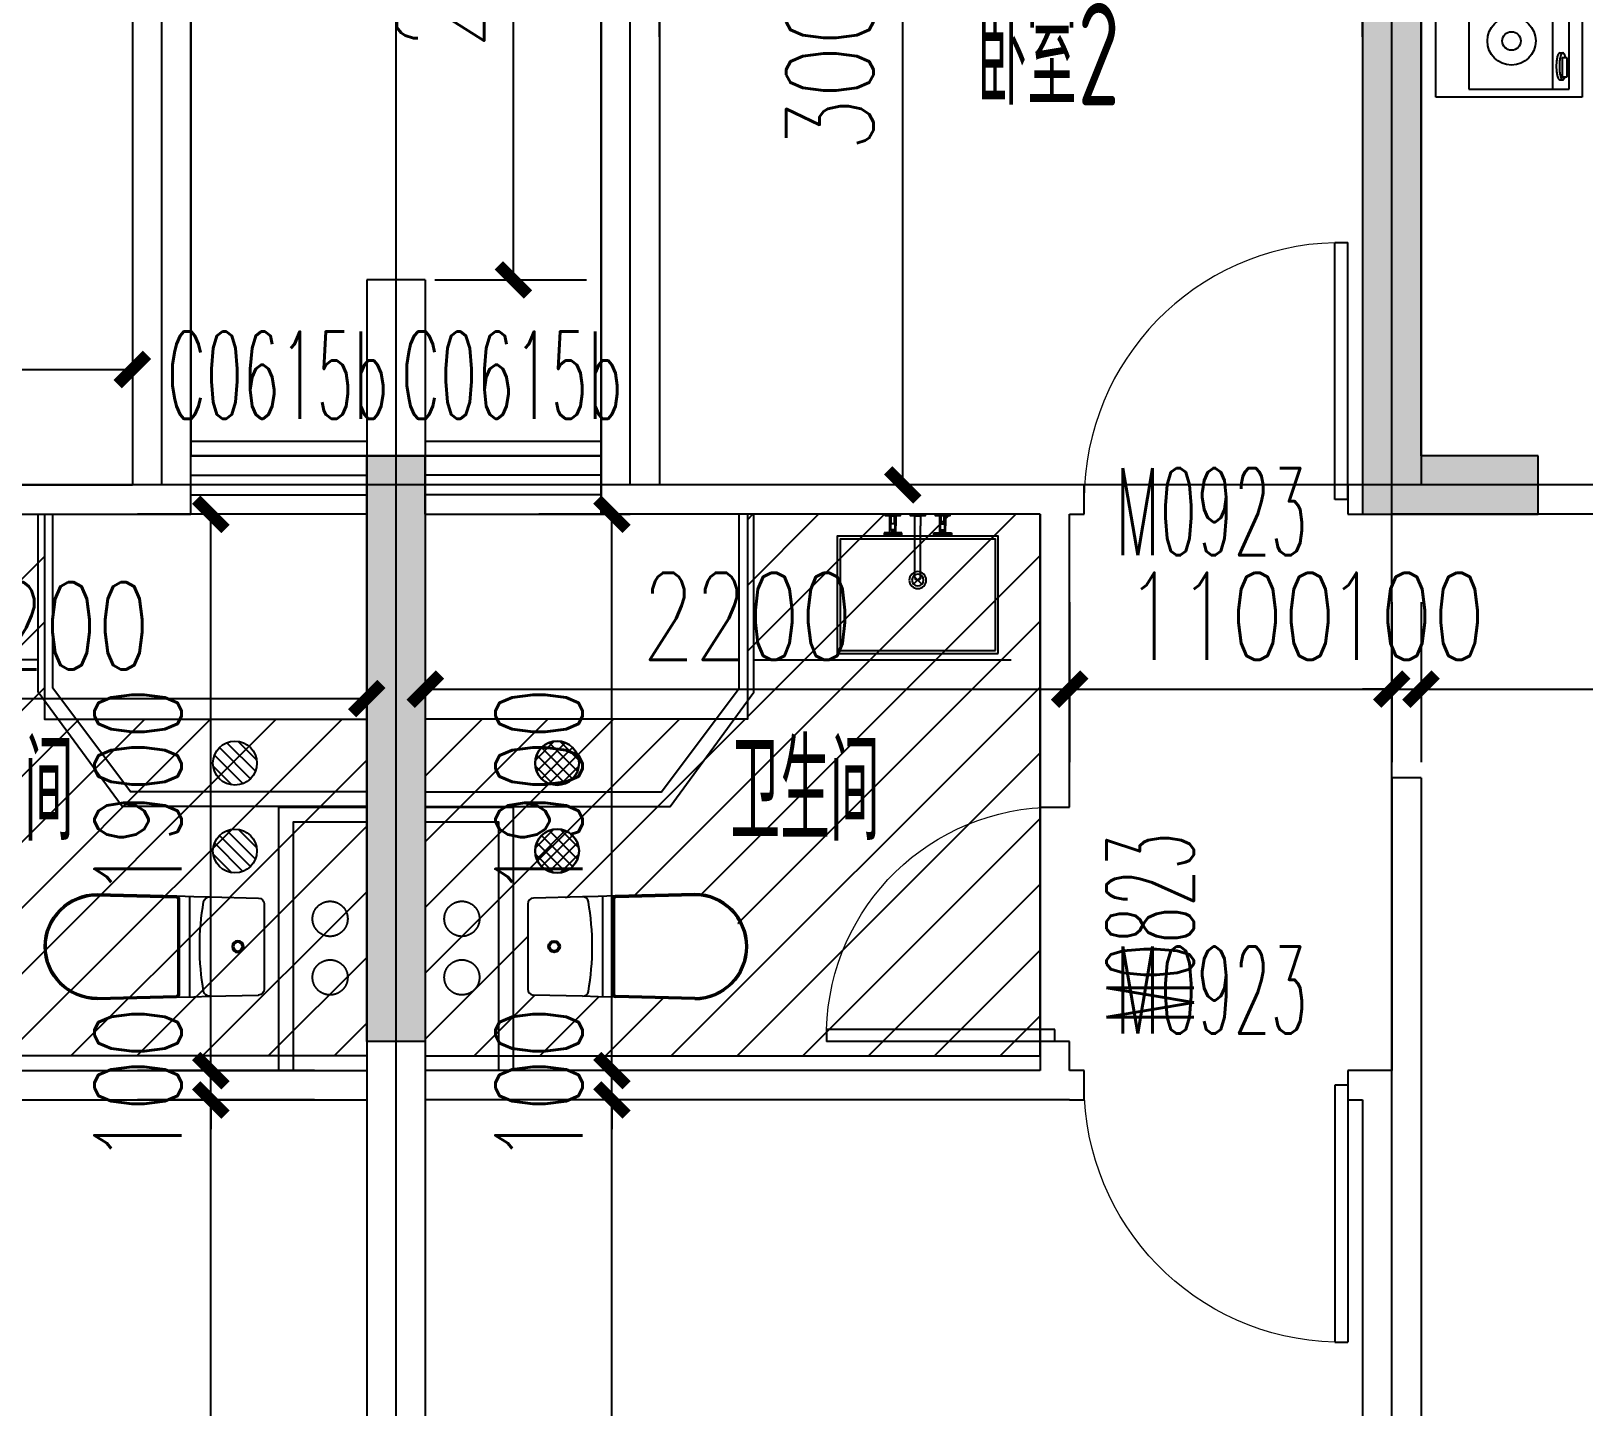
# Model space of a CAD drawing. Extents: x -59851 to 653804, y -249523 to 437614.
# Drawn here: x -31760 to -26458, y 70957 to 75656 of the extents above; entities that cross this region are included whole.
import ezdxf

# ---------------------------------------------------------------- set-up
doc = ezdxf.new("R2010")
doc.units = 0
doc.header["$LTSCALE"] = 1000
doc.header["$MEASUREMENT"] = 0
doc.linetypes.add('CONTINOUS', pattern=[0])
doc.linetypes.add('PS', pattern=[3200, 1500, -200, 1500])
doc.layers.add('A-area(算全面积)', color=21, linetype='Continuous', plot=False)
doc.layers.add('A-area(算半面积)', color=23, linetype='Continuous', plot=False)
for name, color, linetype in [('A-Lvtry（卫生间）', 5, 'Continuous'), ('A-Lvtry（厨房）', 5, 'CONTINOUS'), ('A-第三道尺寸线', 105, 'Continuous'), ('A-线脚看线', 9, 'Continuous'), ('A-降板区域', 251, 'Continuous'), ('DOTE', 16, 'Continuous'), ('LABEL_PM', 7, 'Continuous'), ('mianji', 6, 'Continuous'), ('NL', 5, 'Continuous'), ('PS', 6, 'PS'), ('PUB_HATCH', 8, 'Continuous'), ('PUB_TEXT', 7, 'Continuous'), ('WALL', 2, 'Continuous'), ('WINDOW', 4, 'Continuous'), ('WINDOW_TEXT', 7, 'Continuous'), ('剪力墙', 6, 'Continuous')]:
    doc.layers.add(name, color=color, linetype=linetype)
doc.styles.add('_TCH_DIM_T3', font='SIMPLEX.shx', dxfattribs={"width": 0.705882, "bigfont": 'GBCBIG.shx'})
doc.styles.add('_TCH_WINDOW', font='SIMPLEX.shx', dxfattribs={"width": 0.7, "height": 3.5, "bigfont": 'GBCBIG.shx'})
doc.styles.get("Standard").update_dxf_attribs({"font": 'gbenor.shx', "width": 0.7, "bigfont": 'gbcbig.shx'})
doc.dimstyles.new('_TCH_ARCH&&100', dxfattribs={"dimtxt": 297.5, "dimasz": 100, "dimexe": 250, "dimexo": 300, "dimgap": 100, "dimtad": 1, "dimdec": 0, "dimzin": 0, "dimdsep": 46, "dimtxsty": '_TCH_DIM_T3', "dimblk": 'ARCHTICK', "dimcen": 0.09, "dimclrt": 7, "dimazin": 2, "dimtfac": 1, "dimtdec": 0, "dimtix": 1, "dimtmove": 2, "dimatfit": 3, "dimfxl": 0, "dimtolj": 1, "dimtzin": 0, "dimarcsym": 0})

# ---------------------------------------------------------------- blocks, each defined once
blk = doc.blocks.new('fdsfdsgfdsgb')
at = {"layer": 'mianji'}
blk.add_lwpolyline([(-168508.2, 145088.3), (-174408.2, 145088.3), (-174408.2, 146588.3), (-180008.2, 146588.3), (-180008.2, 146788.3), (-180608.2, 146788.3), (-180608.2, 143488.3), (-182008.2, 143488.3), (-182008.2, 146588.3), (-189308.2, 146588.3), (-189308.2, 148188.3), (-189958.2, 148188.3), (-189958.1, 146588.3), (-193608.2, 146588.3), (-193608.2, 146788.3), (-194208.2, 146788.3), (-194208.2, 143488.3), (-195608.2, 143488.3), (-195608.2, 146788.3), (-196208.2, 146788.3)], dxfattribs=at)
blk = doc.blocks.new('zhouxianssceng0329')
at = {"layer": 'DOTE'}
for p, q in [((-31313.7, 140298.2), (-31313.7, 156469.4)), ((-29713.7, 140298.2), (-29713.7, 156469.4)), ((-27113.7, 132089.9), (-27113.7, 156469.4)), ((-30513.7, 132089.9), (-30513.7, 143398.2)), ((5501.3, 140298.2), (-44988.6, 140298.2))]:
    blk.add_line(p, q, dxfattribs=at)
blk = doc.blocks.new('jgjlq030328')
at = {"layer": 'PUB_HATCH'}
for points in [[(-272935, 13911.9), (-273335, 13911.9), (-273335, 16811.9), (-272785, 16811.9), (-272785, 17011.9), (-273535, 17011.9), (-273535, 13711.9), (-273335, 13711.9), (-272935, 13711.9)], [(-276935, 13911.9), (-276735, 13911.9), (-276735, 11911.9), (-276935, 11911.9), (-276935, 13711.9)]]:
    blk.add_hatch(color=256, dxfattribs=at).paths.add_polyline_path(points)
at = {"layer": '剪力墙'}
for points in [[(-272935, 13911.9), (-273335, 13911.9), (-273335, 16811.9), (-272785, 16811.9), (-272785, 17011.9), (-273535, 17011.9), (-273535, 13711.9), (-273335, 13711.9), (-272935, 13711.9)], [(-276935, 13911.9), (-276735, 13911.9), (-276735, 11911.9), (-276935, 11911.9), (-276935, 13711.9)]]:
    blk.add_lwpolyline(points, close=True, dxfattribs=at)
blk.add_lwpolyline([(-276935, 13711.9), (-276935, 13711.9)], dxfattribs=at)
blk = doc.blocks.new('A$C2EEA3612')
at = {"linetype": 'Continuous'}
for p, q in [((-180, 570), (-172.9, 299.7)), ((-175, 570.2), (-168, 299.8)), ((175, 570.2), (168, 299.8)), ((180, 570), (172.9, 299.7)), ((-172.9, 299.7), (-171.1, 240)), ((-163, 295), (163, 295)), ((-163, 290), (163, 290)), ((172.9, 299.7), (171.1, 240)), ((-171.6, 255), (171.6, 255)), ((-171.1, 240), (-169.5, 186.6)), ((171.1, 240), (169.5, 186.6)), ((-169.5, 186.6), (-165.6, 19.4)), ((169.5, 186.6), (165.6, 19.4)), ((-145.6, 0), (145.6, 0))]:
    blk.add_line(p, q, dxfattribs=at)
for radius in [20, 15]:
    blk.add_circle((0, 90), radius, dxfattribs=at)
for centre, radius, start, end in [((0, 570), 180, 0, 180), ((0, 570), 175, 0, 180), ((-163, 300), 10, 181.7534, 270), ((-163, 300), 5, 181.7534, 270), ((163, 300), 5, 270, 358.2466), ((163, 300), 10, 270, 358.2466), ((0, -673.3), 893.4, 80.1443, 99.8557), ((-149.5, 187.2), 20, 99.8557, 181.7534), ((149.5, 187.2), 20, 358.2466, 80.1443), ((-145.6, 20), 20, 181.7534, 270), ((145.6, 20), 20, 270, 358.2466)]:
    blk.add_arc(centre, radius, start, end, dxfattribs=at)
blk = doc.blocks.new('g3wr')
at = {"color": 251}
blk.add_wipeout([(92376.5, 176270.3), (92376.5, 176416), (92376.5, 176561.6), (92382.1, 176575.5), (92395.9, 176581.5), (92459.4, 176583.5), (92576.3, 176580.9), (92666.2, 176588.6), (92736.4, 176588), (92946.5, 176596), (92946.5, 176591), (93056.8, 176558.2), (93056.8, 176558.2), (93126.5, 176416), (93075.6, 176297.8), (92946.5, 176236), (92831.5, 176244.5), (92676.2, 176243), (92576.3, 176251), (92395.9, 176250.4)], dxfattribs=at)
at = {"xscale": -1, "rotation": 270}
blk.add_blockref('A$C2EEA3612', (92376.5, 176416), dxfattribs=at)
blk = doc.blocks.new('$TCHSYS$WIN2D')
for p, q in [((-0.5, 0.5), (0.5, 0.5)), ((-0.5, 0.5), (-0.5, -0.5)), ((0.5, 0.5), (0.5, -0.5)), ((0.5, 0.1667), (-0.5, 0.1667)), ((0.5, -0.1667), (-0.5, -0.1667)), ((-0.5, -0.5), (0.5, -0.5))]:
    blk.add_line(p, q)
blk = doc.blocks.new('_ArchTick')
at = {"color": 0, "linetype": 'ByBlock', "const_width": 0.4}
blk.add_lwpolyline([(-0.5, -0.5), (0.5, 0.5)], dxfattribs=at)
blk = doc.blocks.new('*D726')
at = {"layer": 'A-第三道尺寸线', "color": 0, "lineweight": -2, "transparency": 16777216}
for p, q in [((11629.6, 166234.8), (11025.3, 166234.8)), ((11275.3, 164334.8), (11275.3, 166234.8)), ((11629.6, 164334.8), (11025.3, 164334.8))]:
    blk.add_line(p, q, dxfattribs=at)
at = {"layer": 'Defpoints', "color": 0, "transparency": 16777216}
for p in [(11275.3, 166234.8), (11929.6, 166234.8), (11929.6, 164334.8)]:
    blk.add_point(p, dxfattribs=at)
at = {"layer": 'A-第三道尺寸线', "color": 0, "lineweight": -2, "transparency": 16777216, "xscale": 100, "yscale": 100, "zscale": 100}
for p, rotation in [((11275.3, 166234.8), 90), ((11275.3, 164334.8), 270)]:
    blk.add_blockref('_ArchTick', p, dxfattribs=dict(at, rotation=rotation))
at = {"layer": 'A-第三道尺寸线', "color": 7, "transparency": 16777216, "insert": (11026.6, 165284.8), "char_height": 297.5, "attachment_point": 5, "rotation": 90, "style": '_TCH_DIM_T3'}
blk.add_mtext('\\A1;1900', dxfattribs=at)
blk = doc.blocks.new('*D727')
at = {"layer": 'A-第三道尺寸线', "color": 0, "lineweight": -2, "transparency": 16777216}
for p, q in [((11275.3, 164334.8), (11275.3, 164434.8)), ((11629.6, 164334.8), (11025.3, 164334.8)), ((11275.3, 164234.8), (11275.3, 164334.8)), ((11629.6, 164234.8), (11025.3, 164234.8)), ((11275.3, 164234.8), (11275.3, 164134.8))]:
    blk.add_line(p, q, dxfattribs=at)
at = {"layer": 'Defpoints', "color": 0, "transparency": 16777216}
for p in [(11275.3, 164334.8), (11929.6, 164334.8), (11929.6, 164234.8)]:
    blk.add_point(p, dxfattribs=at)
at = {"layer": 'A-第三道尺寸线', "color": 0, "lineweight": -2, "transparency": 16777216, "xscale": 100, "yscale": 100, "zscale": 100}
for p, rotation in [((11275.3, 164334.8), 270), ((11275.3, 164234.8), 90)]:
    blk.add_blockref('_ArchTick', p, dxfattribs=dict(at, rotation=rotation))
at = {"layer": 'A-第三道尺寸线', "color": 7, "transparency": 16777216, "insert": (11026.6, 164284.8), "char_height": 297.5, "attachment_point": 5, "rotation": 90, "style": '_TCH_DIM_T3'}
blk.add_mtext('\\A1;100', dxfattribs=at)
blk = doc.blocks.new('*D728')
at = {"layer": 'A-第三道尺寸线', "color": 0, "lineweight": -2, "transparency": 16777216}
for p, q in [((11629.6, 164234.8), (11025.3, 164234.8)), ((11275.3, 160734.8), (11275.3, 164234.8)), ((11629.6, 160734.8), (11025.3, 160734.8))]:
    blk.add_line(p, q, dxfattribs=at)
at = {"layer": 'Defpoints', "color": 0, "transparency": 16777216}
for p in [(11275.3, 164234.8), (11929.6, 164234.8), (11929.6, 160734.8)]:
    blk.add_point(p, dxfattribs=at)
at = {"layer": 'A-第三道尺寸线', "color": 0, "lineweight": -2, "transparency": 16777216, "xscale": 100, "yscale": 100, "zscale": 100}
for p, rotation in [((11275.3, 164234.8), 90), ((11275.3, 160734.8), 270)]:
    blk.add_blockref('_ArchTick', p, dxfattribs=dict(at, rotation=rotation))
at = {"layer": 'A-第三道尺寸线', "color": 7, "transparency": 16777216, "insert": (11026.6, 162484.8), "char_height": 297.5, "attachment_point": 5, "rotation": 90, "style": '_TCH_DIM_T3'}
blk.add_mtext('\\A1;3500', dxfattribs=at)
blk = doc.blocks.new('*D729')
at = {"layer": 'A-第三道尺寸线', "color": 0, "lineweight": -2, "transparency": 16777216}
for p, q in [((9607.6, 165876.3), (9607.6, 165355.1)), ((11807.6, 165876.3), (11807.6, 165355.1)), ((9607.6, 165605.1), (11807.6, 165605.1))]:
    blk.add_line(p, q, dxfattribs=at)
at = {"layer": 'Defpoints', "color": 0, "transparency": 16777216}
for p in [(9607.6, 166176.3), (11807.6, 166176.3), (11807.6, 165605.1)]:
    blk.add_point(p, dxfattribs=at)
at = {"layer": 'A-第三道尺寸线', "color": 0, "lineweight": -2, "transparency": 16777216, "xscale": 100, "yscale": 100, "zscale": 100, "rotation": 180}
blk.add_blockref('_ArchTick', (9607.6, 165605.1), dxfattribs=at)
at = {"layer": 'A-第三道尺寸线', "color": 0, "lineweight": -2, "transparency": 16777216, "xscale": 100, "yscale": 100, "zscale": 100}
blk.add_blockref('_ArchTick', (11807.6, 165605.1), dxfattribs=at)
at = {"layer": 'A-第三道尺寸线', "color": 7, "transparency": 16777216, "insert": (10707.6, 165853.8), "char_height": 297.5, "attachment_point": 5, "style": '_TCH_DIM_T3'}
blk.add_mtext('\\A1;2200', dxfattribs=at)
blk = doc.blocks.new('*D733')
at = {"layer": 'A-第三道尺寸线', "color": 0, "lineweight": -2, "transparency": 16777216}
for p, q in [((10200.6, 169334.8), (10774.8, 169334.8)), ((10524.8, 166334.8), (10524.8, 169334.8)), ((10200.6, 166334.8), (10774.8, 166334.8))]:
    blk.add_line(p, q, dxfattribs=at)
at = {"layer": 'Defpoints', "color": 0, "transparency": 16777216}
for p in [(9900.6, 169334.8), (10524.8, 169334.8), (9900.6, 166334.8)]:
    blk.add_point(p, dxfattribs=at)
at = {"layer": 'A-第三道尺寸线', "color": 0, "lineweight": -2, "transparency": 16777216, "xscale": 100, "yscale": 100, "zscale": 100}
for p, rotation in [((10524.8, 169334.8), 90), ((10524.8, 166334.8), 270)]:
    blk.add_blockref('_ArchTick', p, dxfattribs=dict(at, rotation=rotation))
at = {"layer": 'A-第三道尺寸线', "color": 7, "transparency": 16777216, "insert": (10276.1, 167834.8), "char_height": 297.5, "attachment_point": 5, "rotation": 90, "style": '_TCH_DIM_T3'}
blk.add_mtext('\\A1;3000', dxfattribs=at)
blk = doc.blocks.new('*D738')
at = {"layer": 'A-第三道尺寸线', "color": 0, "lineweight": -2, "transparency": 16777216}
for p, q in [((8607.6, 167117.3), (8607.6, 166479.1)), ((11007.6, 167117.3), (11007.6, 166479.1)), ((8607.6, 166729.1), (11007.6, 166729.1))]:
    blk.add_line(p, q, dxfattribs=at)
at = {"layer": 'Defpoints', "color": 0, "transparency": 16777216}
for p in [(8607.6, 167417.3), (11007.6, 167417.3), (11007.6, 166729.1)]:
    blk.add_point(p, dxfattribs=at)
at = {"layer": 'A-第三道尺寸线', "color": 0, "lineweight": -2, "transparency": 16777216, "xscale": 100, "yscale": 100, "zscale": 100, "rotation": 180}
blk.add_blockref('_ArchTick', (8607.6, 166729.1), dxfattribs=at)
at = {"layer": 'A-第三道尺寸线', "color": 0, "lineweight": -2, "transparency": 16777216, "xscale": 100, "yscale": 100, "zscale": 100}
blk.add_blockref('_ArchTick', (11007.6, 166729.1), dxfattribs=at)
at = {"layer": 'A-第三道尺寸线', "color": 7, "transparency": 16777216, "insert": (9807.6, 166977.8), "char_height": 297.5, "attachment_point": 5, "style": '_TCH_DIM_T3'}
blk.add_mtext('\\A1;2400', dxfattribs=at)
blk = doc.blocks.new('ssxianjiao0329')
at = {"layer": 'A-线脚看线'}
for points in [[(-31213.7, 140448.2), (-30613.7, 140448.2)], [(-30413.7, 140448.2), (-29813.7, 140448.2)]]:
    blk.add_lwpolyline(points, dxfattribs=at)
blk = doc.blocks.new('3-122')
at = {"layer": 'A-area(算全面积)'}
blk.add_lwpolyline([(-158972, 87498.2), (-158972, 87498.2), (-158972, 87498.2), (-158972, 84098.2), (-156422, 84098.2), (-156422, 84098.2), (-155172, 84098.2), (-155172, 84098.2), (-153572, 84098.2), (-153572, 84298.2), (-152972, 84298.2), (-152972, 80998.2), (-151572, 80998.2), (-151572, 84298.2), (-150972, 84298.2), (-150972, 84098.2), (-149471.9, 84098.2), (-149471.9, 84098.2), (-148222, 84098.2), (-148222, 84098.2), (-147321.9, 84098.2), (-147322, 85698.2), (-143872, 85698.2), (-143872, 87498.2)], close=True, dxfattribs=at)
blk = doc.blocks.new('zt1')
at = {"layer": 'A-Lvtry（卫生间）', "linetype": 'Continuous'}
for p, q in [((-700, 0), (0, 0)), ((-700, -500), (-700, 0)), ((0, 0), (0, -500)), ((0, -500), (-700, -500))]:
    blk.add_line(p, q, dxfattribs=at)
at = {"layer": 'A-Lvtry（卫生间）'}
for p, q in [((-673.5, -113.1), (-673.5, -455.5)), ((-50.7, -113.1), (-673.5, -113.1)), ((-50.7, -455.5), (-50.7, -113.1)), ((-673.5, -399.8), (-50.7, -399.8)), ((-640.9, -422.1), (-640.8, -433.8)), ((-549.1, -423.2), (-549.1, -433.7)), ((-167.9, -422.1), (-167.8, -433.8)), ((-76.1, -423.2), (-76.1, -433.7)), ((-673.5, -455.5), (-50.7, -455.5)), ((-565.7, -431.5), (-630.4, -431.5)), ((-630.4, -431.5), (-630.4, -448.2)), ((-630.4, -448.2), (-565.7, -448.2)), ((-565.7, -448.2), (-565.7, -431.5)), ((-157.4, -431.5), (-157.4, -448.2)), ((-92.7, -431.5), (-157.4, -431.5)), ((-157.4, -448.2), (-92.7, -448.2)), ((-92.7, -448.2), (-92.7, -431.5))]:
    blk.add_line(p, q, dxfattribs=at)
for points in [[(-549.1, -423.2, 0.259034), (-551, -419.8, 0.076276), (-562.5, -414.9, 0.036515), (-576.1, -412.4, 0.026615), (-594.9, -411.4, 0.026615), (-613.8, -412.4, 0.036515), (-627.3, -414.9, 0.076276), (-638.9, -419.8, 0.259034), (-640.8, -423.2, 0.078462), (-640.6, -424.5, 0.056762)], [(-549.1, -433.7, 0.259034), (-551, -430.3, 0.076276), (-562.5, -425.4, 0.036515), (-576.1, -422.9, 0.026615), (-594.9, -421.9, 0.026615), (-613.8, -422.9, 0.036515), (-627.3, -425.4, 0.076276), (-638.9, -430.3, 0.259034), (-640.8, -433.7, 0.259034), (-638.9, -437.2, 0.056762), (-630.4, -441.2, 0.036515)], [(-76.1, -423.2, 0.259034), (-78, -419.8, 0.076276), (-89.5, -414.9, 0.036515), (-103.1, -412.4, 0.026615), (-121.9, -411.4, 0.026615), (-140.8, -412.4, 0.036515), (-154.3, -414.9, 0.076276), (-165.9, -419.8, 0.259034), (-167.8, -423.2, 0.078462), (-167.6, -424.5, 0.056762)], [(-76.1, -433.7, 0.259034), (-78, -430.3, 0.076276), (-89.5, -425.4, 0.036515), (-103.1, -422.9, 0.026615), (-121.9, -421.9, 0.026615), (-140.8, -422.9, 0.036515), (-154.3, -425.4, 0.076276), (-165.9, -430.3, 0.259034), (-167.8, -433.7, 0.259034), (-165.9, -437.2, 0.056762), (-157.4, -441.2, 0.036515)], [(-565.7, -442.9, 0.008736), (-562.5, -442.1, 0.076276), (-551, -437.2, 0.259034), (-549.1, -433.7, 0.259034)], [(-92.7, -442.9, 0.008736), (-89.5, -442.1, 0.076276), (-78, -437.2, 0.259034), (-76.1, -433.7, 0.259034)]]:
    blk.add_lwpolyline(points, format="xyb", dxfattribs=at)
at = {"layer": 'A-Lvtry（卫生间）', "linetype": 'Continuous'}
for centre, radius in [((-508.4, -258.5), 82.5), ((-215.8, -258.5), 82.5), ((-508.4, -258.5), 31.6), ((-215.8, -258.5), 31.6)]:
    blk.add_circle(centre, radius, dxfattribs=at)
at = {"layer": 'A-Lvtry（卫生间）', "width": 0.8, "flags": 9}
for tag in ['YSIZE', 'XSIZE']:
    blk.add_attdef(tag, (-350, 0), '', height=0.5, dxfattribs=at)
blk = doc.blocks.new('A$C12CE3BE6')
at = {"ltscale": 10}
for p, q in [((180, 469), (200, 469)), ((180, 412), (180, 435)), ((182.5, 422), (182.5, 442)), ((197.5, 442), (182.5, 442)), ((184.5, 442), (184.5, 469)), ((195.5, 442), (195.5, 469)), ((197.5, 422), (197.5, 442)), ((200, 412), (200, 435)), ((285.2, 469), (265.2, 469)), ((265.2, 260), (265.2, 435)), ((285.2, 260), (285.2, 435)), ((370, 469), (350, 469)), ((350, 412), (350, 435)), ((352.5, 422), (352.5, 442)), ((352.5, 442), (367.5, 442)), ((354.5, 442), (354.5, 469)), ((365.5, 442), (365.5, 469)), ((367.5, 422), (367.5, 442)), ((370, 412), (370, 435)), ((220, 412), (160, 412)), ((160, 412), (160, 405)), ((220, 405), (160, 405)), ((197.5, 422), (182.5, 422)), ((187, 412), (187, 422)), ((193, 412), (193, 422)), ((220, 405), (220, 412)), ((330, 412), (390, 412)), ((330, 405), (330, 412)), ((330, 405), (390, 405)), ((352.5, 422), (367.5, 422)), ((357, 412), (357, 422)), ((363, 412), (363, 422)), ((390, 412), (390, 405))]:
    blk.add_line(p, q, dxfattribs=at)
for p, q in [((260.9, 235.9), (289.1, 264.1)), ((260.9, 264.1), (289.1, 235.9))]:
    blk.add_line(p, q)
for points in [[(200, 435), (200, 469), (215, 469), (215, 475), (165, 475), (165, 469), (180, 469), (180, 435)], [(285.2, 435), (285.2, 469), (299.8, 469), (299.8, 475), (250.2, 475), (250.2, 469), (265.2, 469), (265.2, 435)], [(370, 435), (370, 469), (385, 469), (385, 475), (335, 475), (335, 469), (350, 469), (350, 435)]]:
    blk.add_lwpolyline(points, dxfattribs=at)
for points in [[(0, 0), (0, 400), (550, 400), (550, 0)], [(10, 10), (10, 390), (540, 390), (540, 10)]]:
    blk.add_lwpolyline(points, close=True)
for centre in [(190, 408.5), (360, 408.5)]:
    blk.add_circle(centre, 3.5, dxfattribs=at)
for radius in [29.1, 20]:
    blk.add_circle((275, 250), radius)
blk.add_arc((275.2, 260), 10, 180, 0, dxfattribs=at)
blk = doc.blocks.new('$DorLib2D$00000001')
for p, q in [((0.45, 0.975), (0.5, 0.975)), ((0.45, 0), (0.45, 0.975)), ((0.5, 0), (0.5, 0.975)), ((0.5, 0), (0.45, 0))]:
    blk.add_line(p, q)
at = {"lineweight": 13}
blk.add_arc((0.475, 0), 0.975, 91.46928, 180, dxfattribs=at)
blk = doc.blocks.new('*D743')
at = {"layer": 'A-第三道尺寸线', "color": 0, "lineweight": -2, "transparency": 16777216}
for p, q in [((-75779, -36371.8), (-75779, -35584)), ((-73379, -36371.8), (-73379, -35584)), ((-75779, -35834), (-73379, -35834))]:
    blk.add_line(p, q, dxfattribs=at)
at = {"layer": 'Defpoints', "color": 0, "transparency": 16777216}
for p in [(-73379, -35834), (-75779, -36671.8), (-73379, -36671.8)]:
    blk.add_point(p, dxfattribs=at)
at = {"layer": 'A-第三道尺寸线', "color": 0, "lineweight": -2, "transparency": 16777216, "xscale": 100, "yscale": 100, "zscale": 100, "rotation": 180}
blk.add_blockref('_ArchTick', (-75779, -35834), dxfattribs=at)
at = {"layer": 'A-第三道尺寸线', "color": 0, "lineweight": -2, "transparency": 16777216, "xscale": 100, "yscale": 100, "zscale": 100}
blk.add_blockref('_ArchTick', (-73379, -35834), dxfattribs=at)
at = {"layer": 'A-第三道尺寸线', "color": 7, "transparency": 16777216, "insert": (-74579, -35585.2), "char_height": 297.5, "attachment_point": 5, "style": '_TCH_DIM_T3'}
blk.add_mtext('\\A1;2400', dxfattribs=at)
blk = doc.blocks.new('*D744')
at = {"layer": 'A-第三道尺寸线', "color": 0, "lineweight": -2, "transparency": 16777216}
for p, q in [((-73379, -36371.8), (-73379, -35584)), ((-73179, -36371.8), (-73179, -35584)), ((-73379, -35834), (-73479, -35834)), ((-73379, -35834), (-73179, -35834)), ((-73179, -35834), (-73079, -35834))]:
    blk.add_line(p, q, dxfattribs=at)
at = {"layer": 'Defpoints', "color": 0, "transparency": 16777216}
for p in [(-73179, -35834), (-73379, -36671.8), (-73179, -36671.8)]:
    blk.add_point(p, dxfattribs=at)
at = {"layer": 'A-第三道尺寸线', "color": 0, "lineweight": -2, "transparency": 16777216, "xscale": 100, "yscale": 100, "zscale": 100}
blk.add_blockref('_ArchTick', (-73379, -35834), dxfattribs=at)
at = {"layer": 'A-第三道尺寸线', "color": 0, "lineweight": -2, "transparency": 16777216, "xscale": 100, "yscale": 100, "zscale": 100, "rotation": 180}
blk.add_blockref('_ArchTick', (-73179, -35834), dxfattribs=at)
at = {"layer": 'A-第三道尺寸线', "color": 7, "transparency": 16777216, "insert": (-73279, -35585.2), "char_height": 297.5, "attachment_point": 5, "style": '_TCH_DIM_T3'}
blk.add_mtext('\\A1;200', dxfattribs=at)
blk = doc.blocks.new('*D745')
at = {"layer": 'A-第三道尺寸线', "color": 0, "lineweight": -2, "transparency": 16777216}
for p, q in [((-73179, -36371.8), (-73179, -35584)), ((-71579, -36371.8), (-71579, -35584)), ((-73179, -35834), (-71579, -35834))]:
    blk.add_line(p, q, dxfattribs=at)
at = {"layer": 'Defpoints', "color": 0, "transparency": 16777216}
for p in [(-71579, -35834), (-73179, -36671.8), (-71579, -36671.8)]:
    blk.add_point(p, dxfattribs=at)
at = {"layer": 'A-第三道尺寸线', "color": 0, "lineweight": -2, "transparency": 16777216, "xscale": 100, "yscale": 100, "zscale": 100, "rotation": 180}
blk.add_blockref('_ArchTick', (-73179, -35834), dxfattribs=at)
at = {"layer": 'A-第三道尺寸线', "color": 0, "lineweight": -2, "transparency": 16777216, "xscale": 100, "yscale": 100, "zscale": 100}
blk.add_blockref('_ArchTick', (-71579, -35834), dxfattribs=at)
at = {"layer": 'A-第三道尺寸线', "color": 7, "transparency": 16777216, "insert": (-72379, -35585.2), "char_height": 297.5, "attachment_point": 5, "style": '_TCH_DIM_T3'}
blk.add_mtext('\\A1;1600', dxfattribs=at)
blk = doc.blocks.new('*D747')
at = {"layer": 'A-第三道尺寸线', "color": 0, "lineweight": -2, "transparency": 16777216}
for p, q in [((-76579, -38301.8), (-76579, -38849)), ((-74379, -38301.8), (-74379, -38849)), ((-76579, -38599), (-74379, -38599))]:
    blk.add_line(p, q, dxfattribs=at)
at = {"layer": 'Defpoints', "color": 0, "transparency": 16777216}
for p in [(-76579, -38001.8), (-74379, -38001.8), (-74379, -38599)]:
    blk.add_point(p, dxfattribs=at)
at = {"layer": 'A-第三道尺寸线', "color": 0, "lineweight": -2, "transparency": 16777216, "xscale": 100, "yscale": 100, "zscale": 100, "rotation": 180}
blk.add_blockref('_ArchTick', (-76579, -38599), dxfattribs=at)
at = {"layer": 'A-第三道尺寸线', "color": 0, "lineweight": -2, "transparency": 16777216, "xscale": 100, "yscale": 100, "zscale": 100}
blk.add_blockref('_ArchTick', (-74379, -38599), dxfattribs=at)
at = {"layer": 'A-第三道尺寸线', "color": 7, "transparency": 16777216, "insert": (-75479, -38350.2), "char_height": 297.5, "attachment_point": 5, "style": '_TCH_DIM_T3'}
blk.add_mtext('\\A1;2200', dxfattribs=at)
blk = doc.blocks.new('*D748')
at = {"layer": 'A-第三道尺寸线', "color": 0, "lineweight": -2, "transparency": 16777216}
for p, q in [((-74379, -38301.8), (-74379, -38849)), ((-73279, -38301.8), (-73279, -38849)), ((-74379, -38599), (-73279, -38599))]:
    blk.add_line(p, q, dxfattribs=at)
at = {"layer": 'Defpoints', "color": 0, "transparency": 16777216}
for p in [(-74379, -38001.8), (-73279, -38001.8), (-73279, -38599)]:
    blk.add_point(p, dxfattribs=at)
at = {"layer": 'A-第三道尺寸线', "color": 0, "lineweight": -2, "transparency": 16777216, "xscale": 100, "yscale": 100, "zscale": 100, "rotation": 180}
blk.add_blockref('_ArchTick', (-74379, -38599), dxfattribs=at)
at = {"layer": 'A-第三道尺寸线', "color": 0, "lineweight": -2, "transparency": 16777216, "xscale": 100, "yscale": 100, "zscale": 100}
blk.add_blockref('_ArchTick', (-73279, -38599), dxfattribs=at)
at = {"layer": 'A-第三道尺寸线', "color": 7, "transparency": 16777216, "insert": (-73829, -38350.2), "char_height": 297.5, "attachment_point": 5, "style": '_TCH_DIM_T3'}
blk.add_mtext('\\A1;1100', dxfattribs=at)
blk = doc.blocks.new('*D749')
at = {"layer": 'A-第三道尺寸线', "color": 0, "lineweight": -2, "transparency": 16777216}
for p, q in [((-73279, -38301.8), (-73279, -38849)), ((-73179, -38301.8), (-73179, -38849)), ((-73279, -38599), (-73379, -38599)), ((-73279, -38599), (-73179, -38599)), ((-73179, -38599), (-73079, -38599))]:
    blk.add_line(p, q, dxfattribs=at)
at = {"layer": 'Defpoints', "color": 0, "transparency": 16777216}
for p in [(-73279, -38001.8), (-73179, -38001.8), (-73179, -38599)]:
    blk.add_point(p, dxfattribs=at)
at = {"layer": 'A-第三道尺寸线', "color": 0, "lineweight": -2, "transparency": 16777216, "xscale": 100, "yscale": 100, "zscale": 100}
blk.add_blockref('_ArchTick', (-73279, -38599), dxfattribs=at)
at = {"layer": 'A-第三道尺寸线', "color": 0, "lineweight": -2, "transparency": 16777216, "xscale": 100, "yscale": 100, "zscale": 100, "rotation": 180}
blk.add_blockref('_ArchTick', (-73179, -38599), dxfattribs=at)
at = {"layer": 'A-第三道尺寸线', "color": 7, "transparency": 16777216, "insert": (-73229, -38350.2), "char_height": 297.5, "attachment_point": 5, "style": '_TCH_DIM_T3'}
blk.add_mtext('\\A1;100', dxfattribs=at)
blk = doc.blocks.new('*D750')
at = {"layer": 'A-第三道尺寸线', "color": 0, "lineweight": -2, "transparency": 16777216}
for p, q in [((-73179, -38301.8), (-73179, -38849)), ((-71279, -38301.8), (-71279, -38849)), ((-73179, -38599), (-71279, -38599))]:
    blk.add_line(p, q, dxfattribs=at)
at = {"layer": 'Defpoints', "color": 0, "transparency": 16777216}
for p in [(-73179, -38001.8), (-71279, -38001.8), (-71279, -38599)]:
    blk.add_point(p, dxfattribs=at)
at = {"layer": 'A-第三道尺寸线', "color": 0, "lineweight": -2, "transparency": 16777216, "xscale": 100, "yscale": 100, "zscale": 100, "rotation": 180}
blk.add_blockref('_ArchTick', (-73179, -38599), dxfattribs=at)
at = {"layer": 'A-第三道尺寸线', "color": 0, "lineweight": -2, "transparency": 16777216, "xscale": 100, "yscale": 100, "zscale": 100}
blk.add_blockref('_ArchTick', (-71279, -38599), dxfattribs=at)
at = {"layer": 'A-第三道尺寸线', "color": 7, "transparency": 16777216, "insert": (-72229, -38350.2), "char_height": 297.5, "attachment_point": 5, "style": '_TCH_DIM_T3'}
blk.add_mtext('\\A1;1900', dxfattribs=at)
blk = doc.blocks.new('*D753')
at = {"layer": 'A-第三道尺寸线', "color": 0, "lineweight": -2, "transparency": 16777216}
for p, q in [((-75729, -40001.8), (-76191.7, -40001.8)), ((-75941.7, -43501.8), (-75941.7, -40001.8)), ((-75729, -43501.8), (-76191.7, -43501.8))]:
    blk.add_line(p, q, dxfattribs=at)
at = {"layer": 'Defpoints', "color": 0, "transparency": 16777216}
for p in [(-75941.7, -40001.8), (-75429, -40001.8), (-75429, -43501.8)]:
    blk.add_point(p, dxfattribs=at)
at = {"layer": 'A-第三道尺寸线', "color": 0, "lineweight": -2, "transparency": 16777216, "xscale": 100, "yscale": 100, "zscale": 100}
for p, rotation in [((-75941.7, -40001.8), 90), ((-75941.7, -43501.8), 270)]:
    blk.add_blockref('_ArchTick', p, dxfattribs=dict(at, rotation=rotation))
at = {"layer": 'A-第三道尺寸线', "color": 7, "transparency": 16777216, "insert": (-76190.5, -41751.8), "char_height": 297.5, "attachment_point": 5, "rotation": 90, "style": '_TCH_DIM_T3'}
blk.add_mtext('\\A1;3500', dxfattribs=at)
blk = doc.blocks.new('*D754')
at = {"layer": 'A-第三道尺寸线', "color": 0, "lineweight": -2, "transparency": 16777216}
for p, q in [((-75941.7, -39901.8), (-75941.7, -39801.8)), ((-75729, -39901.8), (-76191.7, -39901.8)), ((-75941.7, -40001.8), (-75941.7, -39901.8)), ((-75729, -40001.8), (-76191.7, -40001.8)), ((-75941.7, -40001.8), (-75941.7, -40101.8))]:
    blk.add_line(p, q, dxfattribs=at)
at = {"layer": 'Defpoints', "color": 0, "transparency": 16777216}
for p in [(-75941.7, -39901.8), (-75429, -39901.8), (-75429, -40001.8)]:
    blk.add_point(p, dxfattribs=at)
at = {"layer": 'A-第三道尺寸线', "color": 0, "lineweight": -2, "transparency": 16777216, "xscale": 100, "yscale": 100, "zscale": 100}
for p, rotation in [((-75941.7, -39901.8), 270), ((-75941.7, -40001.8), 90)]:
    blk.add_blockref('_ArchTick', p, dxfattribs=dict(at, rotation=rotation))
at = {"layer": 'A-第三道尺寸线', "color": 7, "transparency": 16777216, "insert": (-76190.5, -39951.8), "char_height": 297.5, "attachment_point": 5, "rotation": 90, "style": '_TCH_DIM_T3'}
blk.add_mtext('\\A1;100', dxfattribs=at)
blk = doc.blocks.new('*D755')
at = {"layer": 'A-第三道尺寸线', "color": 0, "lineweight": -2, "transparency": 16777216}
for p, q in [((-75729, -38001.8), (-76191.7, -38001.8)), ((-75941.7, -39901.8), (-75941.7, -38001.8)), ((-75729, -39901.8), (-76191.7, -39901.8))]:
    blk.add_line(p, q, dxfattribs=at)
at = {"layer": 'Defpoints', "color": 0, "transparency": 16777216}
for p in [(-75941.7, -38001.8), (-75429, -38001.8), (-75429, -39901.8)]:
    blk.add_point(p, dxfattribs=at)
at = {"layer": 'A-第三道尺寸线', "color": 0, "lineweight": -2, "transparency": 16777216, "xscale": 100, "yscale": 100, "zscale": 100}
for p, rotation in [((-75941.7, -38001.8), 90), ((-75941.7, -39901.8), 270)]:
    blk.add_blockref('_ArchTick', p, dxfattribs=dict(at, rotation=rotation))
at = {"layer": 'A-第三道尺寸线', "color": 7, "transparency": 16777216, "insert": (-76190.5, -38951.8), "char_height": 297.5, "attachment_point": 5, "rotation": 90, "style": '_TCH_DIM_T3'}
blk.add_mtext('\\A1;1900', dxfattribs=at)
blk = doc.blocks.new('*D756')
at = {"layer": 'A-第三道尺寸线', "color": 0, "lineweight": -2, "transparency": 16777216}
for p, q in [((-74829, -34901.8), (-75198.7, -34901.8)), ((-74948.7, -37901.8), (-74948.7, -34901.8)), ((-74829, -37901.8), (-75198.7, -37901.8))]:
    blk.add_line(p, q, dxfattribs=at)
at = {"layer": 'Defpoints', "color": 0, "transparency": 16777216}
for p in [(-74948.7, -34901.8), (-74529, -34901.8), (-74529, -37901.8)]:
    blk.add_point(p, dxfattribs=at)
at = {"layer": 'A-第三道尺寸线', "color": 0, "lineweight": -2, "transparency": 16777216, "xscale": 100, "yscale": 100, "zscale": 100}
for p, rotation in [((-74948.7, -34901.8), 90), ((-74948.7, -37901.8), 270)]:
    blk.add_blockref('_ArchTick', p, dxfattribs=dict(at, rotation=rotation))
at = {"layer": 'A-第三道尺寸线', "color": 7, "transparency": 16777216, "insert": (-75197.5, -36401.8), "char_height": 297.5, "attachment_point": 5, "rotation": 90, "style": '_TCH_DIM_T3'}
blk.add_mtext('\\A1;3000', dxfattribs=at)
blk = doc.blocks.new('_LV13')
at = {"color": 0}
for p, q in [((-0.071, 0.495), (-0.495, 0.071)), ((0.183, 0.465), (-0.465, -0.183)), ((0.354, 0.354), (-0.354, -0.354)), ((0.465, 0.183), (-0.183, -0.465)), ((0.495, -0.071), (0.071, -0.495))]:
    blk.add_line(p, q, dxfattribs=at)
blk.add_circle((0, 0), 0.5)
blk = doc.blocks.new('e30505')
at = {"layer": 'NL', "ltscale": 0.5, "extrusion": (0, 0, -1), "xscale": 150, "yscale": 150, "zscale": -150, "rotation": 90}
for p in [(127777.6, 62893.5), (127777.6, 62593.5)]:
    blk.add_blockref('_LV13', p, dxfattribs=at)
blk = doc.blocks.new('e330505')
at = {"layer": 'NL', "ltscale": 0.5, "extrusion": (0, 0, -1), "yscale": 150, "zscale": -150}
for p, xscale, rotation in [((31063.7, 142438.3), -150, 270), ((29963.7, 142438.3), 150, 90), ((31063.7, 142138.3), -150, 270), ((29963.7, 142138.3), 150, 90)]:
    blk.add_blockref('_LV13', p, dxfattribs=dict(at, xscale=xscale, rotation=rotation))
blk = doc.blocks.new('*D2013')
at = {"layer": 'A-第三道尺寸线', "color": 0, "lineweight": -2, "transparency": 16777216}
for p, q in [((-30381.5, 77105.7), (-29862.9, 77105.7)), ((-30112.9, 74805.7), (-30112.9, 77105.7)), ((-30381.5, 74805.7), (-29862.9, 74805.7))]:
    blk.add_line(p, q, dxfattribs=at)
at = {"layer": 'Defpoints', "color": 0, "transparency": 16777216}
for p in [(-30681.5, 77105.7), (-30112.9, 77105.7), (-30681.5, 74805.7)]:
    blk.add_point(p, dxfattribs=at)
at = {"layer": 'A-第三道尺寸线', "color": 0, "lineweight": -2, "transparency": 16777216, "xscale": 100, "yscale": 100, "zscale": 100}
for p, rotation in [((-30112.9, 77105.7), 90), ((-30112.9, 74805.7), 270)]:
    blk.add_blockref('_ArchTick', p, dxfattribs=dict(at, rotation=rotation))
at = {"layer": 'A-第三道尺寸线', "color": 7, "transparency": 16777216, "insert": (-30361.7, 75955.7), "char_height": 297.5, "attachment_point": 5, "rotation": 90, "style": '_TCH_DIM_T3'}
blk.add_mtext('\\A1;2300', dxfattribs=at)
blk = doc.blocks.new('a3huxing0323')
at = {"layer": 'A-Lvtry（卫生间）', "ltscale": 3}
blk.add_line((10686.2, 165737.1), (9807.5, 165737.1), dxfattribs=at)
for points in [[(11807.6, 165237.1), (10972.1, 165237.1), (10686.2, 165626.8), (10686.2, 166234.8)], [(11807.6, 165287.1), (11000.8, 165287.1), (10736.2, 165640.3), (10736.2, 166234.8)]]:
    blk.add_lwpolyline(points, dxfattribs=at)
at = {"layer": 'PS', "ltscale": 0.5}
for centre in [(11682.6, 164853.2), (11682.6, 164653.2)]:
    blk.add_circle(centre, 60, dxfattribs=at)
at = {"layer": 'WALL'}
for p, q in [((11207.6, 169534.8), (11207.6, 166434.8)), ((11007.6, 169334.8), (11007.6, 166334.8)), ((11807.6, 167034.8), (11807.6, 166434.8)), ((12007.6, 167034.8), (11807.6, 167034.8)), ((12007.6, 167034.8), (12007.6, 166334.8)), ((11207.6, 166234.8), (11207.6, 166434.8)), ((11807.6, 166234.8), (11807.6, 166434.8)), ((9607.6, 166334.8), (11007.6, 166334.8)), ((12007.6, 166334.8), (12007.6, 164334.8)), ((9707.6, 166234.8), (11107.6, 166234.8)), ((11107.6, 166234.8), (11207.6, 166234.8)), ((11807.6, 166234.8), (11807.6, 164334.8)), ((9707.6, 164334.8), (11807.6, 164334.8)), ((12007.6, 164334.8), (12007.6, 160534.8)), ((9607.6, 164234.8), (11807.6, 164234.8)), ((11807.6, 164234.8), (11807.6, 160734.8))]:
    blk.add_line(p, q, dxfattribs=at)
for points in [[(11507.6, 164334.8), (11507.6, 165234.8), (11807.6, 165234.8)], [(11557.6, 164334.8), (11557.6, 165184.8), (11807.6, 165184.8)]]:
    blk.add_lwpolyline(points, dxfattribs=at)
at = {"layer": 'A-Lvtry（卫生间）', "ltscale": 3, "rotation": 180}
blk.add_blockref('g3wr', (103834.1, 341174.3), dxfattribs=at)
at = {"layer": 'WINDOW'}
ref = blk.add_blockref('$TCHSYS$WIN2D', (11507.6, 166334.8), dxfattribs=dict(at, xscale=600, yscale=200, zscale=-600, rotation=180))
ref.add_attrib('A', 'C0615b', (11126.1, 166561), dxfattribs={"layer": 'WINDOW_TEXT', "height": 297.5, "style": '_TCH_WINDOW', "width": 0.494118})
at = {"layer": 'PUB_TEXT', "width": 0.7}
blk.add_text('卫生间', height=337.59, dxfattribs=at).set_placement((10297.1, 165120.6))
at = {"layer": 'A-第三道尺寸线'}
for p1, p2, distance, picture, middle in [((9900.6, 166334.8), (9900.6, 169334.8), -624.2, '*D733', (10276.1, 167834.8)), ((8607.6, 167417.3), (11007.6, 167417.3), -688.2, '*D738', (9807.6, 166977.8)), ((9607.6, 166176.3), (11807.6, 166176.3), -571.2, '*D729', (10707.6, 165853.8)), ((11929.6, 160734.8), (11929.6, 164234.8), 654.3, '*D728', (11026.6, 162484.8))]:
    dim = blk.add_aligned_dim(p1=p1, p2=p2, distance=distance, dimstyle='_TCH_ARCH&&100', dxfattribs=at)
    dim.commit()
    dim.dimension.update_dxf_attribs({"geometry": picture, "text_midpoint": middle})
at = {"layer": 'A-降板区域'}
h = blk.add_hatch(dxfattribs=at)
h.set_pattern_fill('ANSI31', color=256, scale=100)
h.set_pattern_definition([(45, (42421.34, 22946.45), (-112.2532, 112.2532), [])])
edge = h.paths.add_edge_path()
edge.add_line((9707.6, 166234.8), (10707.6, 166234.8))
edge.add_line((10707.6, 166234.8), (10707.6, 165534.8))
edge.add_line((10707.6, 165534.8), (11807.6, 165534.8))
edge.add_line((11807.6, 165534.8), (11807.6, 164384.8))
edge.add_line((11807.6, 164384.8), (9707.6, 164384.8))
edge.add_line((9707.6, 164384.8), (9707.6, 164434.8))
edge.add_line((9707.6, 164434.8), (9707.6, 166234.8))
blk.add_lwpolyline([(9707.6, 166234.8), (10707.6, 166234.8), (10707.6, 165534.8), (11807.6, 165534.8), (11807.6, 164384.8), (9707.6, 164384.8), (9707.6, 164434.8), (9707.6, 166234.8)], dxfattribs=at)
at = {"layer": 'A-第三道尺寸线'}
for p1, p2, picture, middle in [((11929.6, 164334.8), (11929.6, 166234.8), '*D726', (11026.6, 165284.8)), ((11929.6, 164234.8), (11929.6, 164334.8), '*D727', (11026.6, 164284.8))]:
    dim = blk.add_aligned_dim(p1=p1, p2=p2, distance=654.3, dimstyle='_TCH_ARCH&&100', dxfattribs=at)
    dim.commit()
    dim.dimension.update_dxf_attribs({"geometry": picture, "text_midpoint": middle})
blk = doc.blocks.new('750CHUFANGNCHUANG')
at = {"layer": 'A-降板区域'}
h = blk.add_hatch(dxfattribs=at)
h.set_pattern_fill('ANSI31', color=256, scale=100)
h.set_pattern_definition([(45, (-46165.25, -181290.11), (-112.2532, 112.2532), [])])
h.paths.add_polyline_path([(-74479, -38001.8), (-75479, -38001.8), (-75479, -38701.8), (-76579, -38701.8), (-76579, -39851.8), (-74479, -39851.8)])
at = {"layer": 'A-Lvtry（卫生间）', "ltscale": 3}
blk.add_line((-75457.5, -38499.5), (-74578.9, -38499.5), dxfattribs=at)
for points in [[(-76579, -38999.5), (-75743.4, -38999.5), (-75457.5, -38609.8), (-75457.5, -38001.8)], [(-76579, -38949.5), (-75772.1, -38949.5), (-75507.5, -38596.2), (-75507.5, -38001.8)]]:
    blk.add_lwpolyline(points, dxfattribs=at)
at = {"layer": 'A-降板区域'}
blk.add_lwpolyline([(-74479, -38001.8), (-75479, -38001.8), (-75479, -38701.8), (-75479, -38701.8), (-76579, -38701.8), (-76579, -39851.8), (-74479, -39851.8)], close=True, dxfattribs=at)
at = {"layer": 'PS', "ltscale": 0.5}
for centre in [(-76454, -39383.3), (-76454, -39583.3)]:
    blk.add_circle(centre, 60, dxfattribs=at)
at = {"layer": 'WALL'}
for p, q in [((-75979, -34701.8), (-75979, -37801.8)), ((-75779, -34901.8), (-75779, -37901.8)), ((-73379, -34901.8), (-73379, -37901.8)), ((-73179, -34901.8), (-73179, -37901.8)), ((-76779, -37201.8), (-76779, -37901.8)), ((-76579, -37201.8), (-76779, -37201.8)), ((-76579, -37201.8), (-76579, -37801.8)), ((-76579, -37801.8), (-76579, -38001.8)), ((-75979, -37801.8), (-75979, -38001.8)), ((-76779, -37901.8), (-76779, -39901.8)), ((-74379, -37901.8), (-75779, -37901.8)), ((-74329, -37901.8), (-74379, -37901.8)), ((-74329, -38001.8), (-74329, -37901.8)), ((-73379, -37901.8), (-73429, -37901.8)), ((-73429, -37901.8), (-73429, -38001.8)), ((-71279, -37901.8), (-73179, -37901.8)), ((-76579, -38001.8), (-76579, -39901.8)), ((-75979, -38001.8), (-75879, -38001.8)), ((-74479, -38001.8), (-75879, -38001.8)), ((-74479, -38001.8), (-74479, -39001.8)), ((-74379, -39001.8), (-74379, -38001.8)), ((-74379, -38001.8), (-74329, -38001.8)), ((-73429, -38001.8), (-73279, -38001.8)), ((-71179, -38001.8), (-73279, -38001.8)), ((-73279, -38901.8), (-73279, -39901.8)), ((-73179, -38901.8), (-73279, -38901.8)), ((-73179, -38901.8), (-73179, -39901.8)), ((-74479, -39001.8), (-74379, -39001.8)), ((-74379, -39801.8), (-74479, -39801.8)), ((-74479, -39801.8), (-74479, -39901.8)), ((-74379, -39901.8), (-74379, -39801.8)), ((-76779, -39901.8), (-76779, -43701.8)), ((-74479, -39901.8), (-76579, -39901.8)), ((-74329, -39901.8), (-74379, -39901.8)), ((-74329, -40001.8), (-74329, -39901.8)), ((-73279, -39901.8), (-73429, -39901.8)), ((-73429, -39901.8), (-73429, -40001.8)), ((-73179, -39901.8), (-73179, -43501.8)), ((-76579, -40001.8), (-76579, -43501.8)), ((-74379, -40001.8), (-76579, -40001.8)), ((-74379, -40001.8), (-74329, -40001.8)), ((-73429, -40001.8), (-73379, -40001.8)), ((-73379, -40001.8), (-73379, -43501.8))]:
    blk.add_line(p, q, dxfattribs=at)
for points in [[(-76579, -39001.8), (-76279, -39001.8), (-76279, -39901.8)], [(-76579, -39051.8), (-76329, -39051.8), (-76329, -39901.8)]]:
    blk.add_lwpolyline(points, dxfattribs=at)
at = {"layer": 'WINDOW'}
blk.add_line((-74479, -39001.8), (-74479, -39801.8), dxfattribs=at)
at = {"layer": 'A-Lvtry（卫生间）', "ltscale": 3, "extrusion": (0, 0, -1), "zscale": -1}
blk.add_blockref('A$C12CE3BE6', (74622.4, -38476.8), dxfattribs=at)
at = {"layer": 'A-Lvtry（厨房）', "extrusion": (-1.08889e-08, 3.92285e-11, 1), "rotation": 90.00000133402129}
blk.add_blockref('zt1', (-73128.7, -35877.2), dxfattribs=at)
at = {"layer": 'WINDOW'}
ref = blk.add_blockref('$DorLib2D$00000001', (-73879, -37951.8), dxfattribs=dict(at, xscale=900, yscale=900, zscale=-900))
ref.add_attrib('A', 'M0923', (-74222, -38141.8), dxfattribs={"layer": 'WINDOW_TEXT', "height": 297.5, "style": '_TCH_WINDOW', "width": 0.494118})
ref = blk.add_blockref('$TCHSYS$WIN2D', (-76279, -37901.8), dxfattribs=dict(at, xscale=-600, yscale=200, zscale=-600, rotation=180))
ref.add_attrib('A', 'C0615b', (-76660.5, -37675.5), dxfattribs={"layer": 'WINDOW_TEXT', "height": 297.5, "style": '_TCH_WINDOW', "width": 0.494118})
ref = blk.add_blockref('$DorLib2D$00000001', (-74429, -39401.8), dxfattribs=dict(at, xscale=-800, yscale=800, zscale=800, rotation=90))
ref.add_attrib('A', 'M0823', (-73955.2, -39744.8), dxfattribs={"layer": 'WINDOW_TEXT', "height": 297.5, "rotation": 90, "style": '_TCH_WINDOW', "width": 0.494118})
ref = blk.add_blockref('$DorLib2D$00000001', (-73879, -39951.8), dxfattribs=dict(at, xscale=-900, yscale=900, zscale=-900, rotation=180))
ref.add_attrib('A', 'M0923', (-74222, -39775.5), dxfattribs={"layer": 'WINDOW_TEXT', "height": 297.5, "style": '_TCH_WINDOW', "width": 0.494118})
at = {"layer": 'PUB_TEXT', "width": 0.7}
for s, height, p in [('卧室', 337.59, (-74694.9, -36605.7)), ('2', 350, (-74350.8, -36605.7)), ('卫生间', 337.59, (-75537.6, -39116))]:
    blk.add_text(s, height=height, dxfattribs=at).set_placement(p)
at = {"layer": 'A-第三道尺寸线'}
for p1, p2, distance, picture, middle in [((-74529, -37901.8), (-74529, -34901.8), 419.8, '*D756', (-75197.5, -36401.8)), ((-75779, -36671.8), (-73379, -36671.8), 837.8, '*D743', (-74579, -35585.2)), ((-73379, -36671.8), (-73179, -36671.8), 837.8, '*D744', (-73279, -35585.2)), ((-73179, -36671.8), (-71579, -36671.8), 837.8, '*D745', (-72379, -35585.2)), ((-76579, -38001.8), (-74379, -38001.8), -597.2, '*D747', (-75479, -38350.2)), ((-74379, -38001.8), (-73279, -38001.8), -597.2, '*D748', (-73829, -38350.2)), ((-73279, -38001.8), (-73179, -38001.8), -597.2, '*D749', (-73229, -38350.2)), ((-73179, -38001.8), (-71279, -38001.8), -597.2, '*D750', (-72229, -38350.2)), ((-75429, -43501.8), (-75429, -40001.8), 512.8, '*D753', (-76190.5, -41751.8))]:
    dim = blk.add_aligned_dim(p1=p1, p2=p2, distance=distance, dimstyle='_TCH_ARCH&&100', dxfattribs=at)
    dim.commit()
    dim.dimension.update_dxf_attribs({"geometry": picture, "text_midpoint": middle})
at = {"layer": 'A-Lvtry（卫生间）', "ltscale": 3, "extrusion": (0, 0, -1), "zscale": -1, "rotation": 180}
blk.add_blockref('g3wr', (168605.4, 136937.8), dxfattribs=at)
at = {"layer": 'A-第三道尺寸线'}
for p1, p2, picture, middle in [((-75429, -39901.8), (-75429, -38001.8), '*D755', (-76190.5, -38951.8)), ((-75429, -40001.8), (-75429, -39901.8), '*D754', (-76190.5, -39951.8))]:
    dim = blk.add_aligned_dim(p1=p1, p2=p2, distance=512.8, dimstyle='_TCH_ARCH&&100', dxfattribs=at)
    dim.commit()
    dim.dimension.update_dxf_attribs({"geometry": picture, "text_midpoint": middle})

msp = doc.modelspace()

# ---------------------------------------------------------------- block references
for name, p in [('zhouxianssceng0329', (0, -66192.5)), ('fdsfdsgfdsgb', (164394.5, -69282.6))]:
    msp.add_blockref(name, p)
at = {"layer": '剪力墙'}
msp.add_blockref('jgjlq030328', (246321.3, 60293.8), dxfattribs=at)

# ---------------------------------------------------------------- next in the draw order: block references
msp.add_blockref('a3huxing0323', (-42421.3, -92229.1))

# ---------------------------------------------------------------- next in the draw order: block references
msp.add_blockref('ssxianjiao0329', (0, -66192.5))
at = {"layer": 'LABEL_PM'}
msp.add_blockref('3-122', (121758.3, -6792.5), dxfattribs=at)

# ---------------------------------------------------------------- next in the draw order: block references
msp.add_blockref('750CHUFANGNCHUANG', (46165.2, 112007.5))

# ---------------------------------------------------------------- next in the draw order: block references
at = {"layer": 'A-area(算半面积)', "xscale": -1}
msp.add_blockref('e30505', (-157741.3, 10262.2, 0), dxfattribs=at)
at = {"layer": 'A-area(算半面积)'}
msp.add_blockref('e330505', (0, -69282.6), dxfattribs=at)

# ---------------------------------------------------------------- next in the draw order: dimensions: what is measured, and where the dimension line sits
at = {"layer": 'A-第三道尺寸线'}
dim = msp.add_aligned_dim(p1=(-30681.5, 74805.7), p2=(-30681.5, 77105.7), distance=-568.5, dimstyle='_TCH_ARCH&&100', dxfattribs=at)
dim.commit()
dim.dimension.update_dxf_attribs({"geometry": '*D2013', "text_midpoint": (-30361.7, 75955.7)})

doc.saveas('drawing.dxf')
